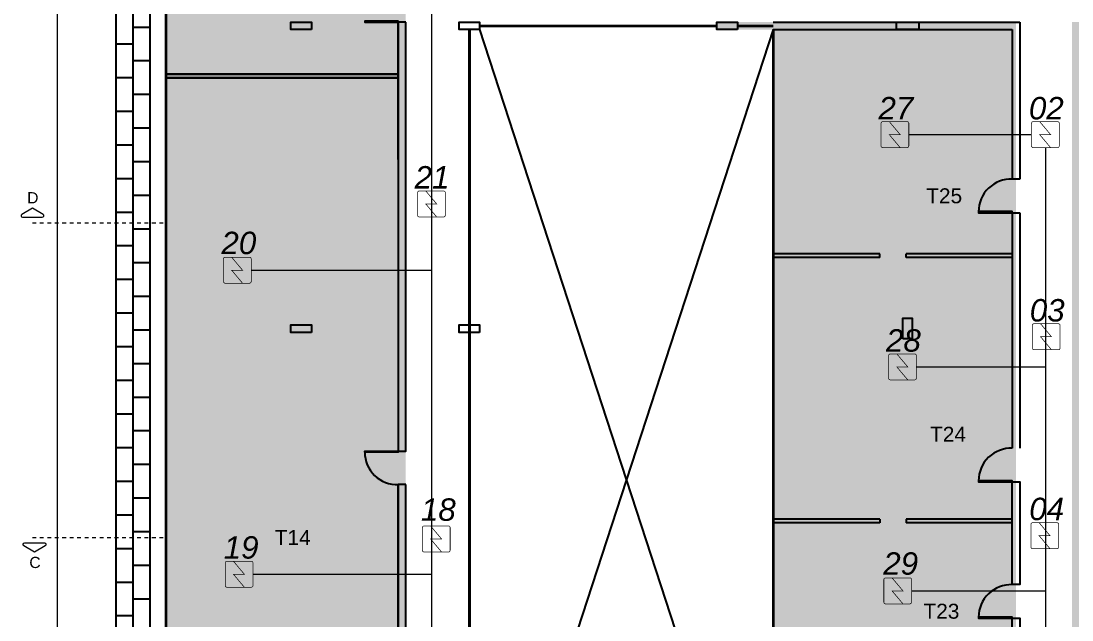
# Model space of a CAD drawing. Header units: metres. Extents: x -331 to 2982, y 362 to 2539.
# Drawn here: x 742.18 to 770.31, y 1271.73 to 1287.75 of the extents above; entities that cross this region are included whole.
import ezdxf
from ezdxf.enums import TextEntityAlignment as Align

# ---------------------------------------------------------------- set-up
doc = ezdxf.new("R2010")
doc.units = ezdxf.units.M
doc.linetypes.add('DASHDOT', pattern=[1, 0.5, -0.25, 0, -0.25])
doc.layers.add('_salas', color=251, linetype='Continuous', plot=False)
for name, color, linetype in [('ALV', 251, 'Continuous'), ('CX', 251, 'Continuous'), ('Det', 251, 'Continuous'), ('DET. FUMAÇA', 1, 'Continuous'), ('Div', 251, 'Continuous'), ('Est', 251, 'Continuous'), ('SALAS NOVAS', 7, 'Continuous'), ('vid', 251, 'Continuous')]:
    doc.layers.add(name, color=color, linetype=linetype)
doc.layers.add('LCorte', color=251, linetype='Continuous', lineweight=20)
doc.styles.add('ARIAL', font='arial.ttf')
doc.styles.add('DESTAQUE', font='arial.ttf', dxfattribs={"height": 0.4})
doc.styles.add('X3G_ENTITY_1416A290', font='arial.ttf', dxfattribs={"height": 0.6})
doc.styles.add('X3G_ENTITY_1416A29A', font='arial.ttf', dxfattribs={"height": 0.6})
doc.styles.add('X3G_ENTITY_1416A2A4', font='arial.ttf', dxfattribs={"height": 0.6})
doc.styles.add('X3G_ENTITY_1416A2AE', font='arial.ttf', dxfattribs={"height": 0.6})
doc.styles.add('X3G_ENTITY_1416A2F4', font='arial.ttf', dxfattribs={"height": 0.6})
doc.styles.add('X3G_ENTITY_1416A2FE', font='arial.ttf', dxfattribs={"height": 0.6})
doc.styles.add('X3G_ENTITY_1416A308', font='arial.ttf', dxfattribs={"height": 0.6})
doc.styles.add('X3G_ENTITY_1416A31C', font='arial.ttf', dxfattribs={"height": 0.6})
doc.styles.add('X3G_ENTITY_1416A326', font='arial.ttf', dxfattribs={"height": 0.6})
doc.styles.add('X3G_ENTITY_1416A330', font='arial.ttf', dxfattribs={"height": 0.6})

# ---------------------------------------------------------------- blocks, each defined once
blk = doc.blocks.new('Detector de fumaça')
at = {"layer": 'DET. FUMAÇA', "linetype": 'Continuous', "lineweight": 15, "const_width": 0.01870277497772515}
blk.add_lwpolyline([(774.59948291868, 539.8157648447526), (775.2490596285452, 539.8157648447526, -0.414213562373095), (775.2958165659895, 539.7690079073084), (775.2958165659895, 539.1669315525518, -0.414213562373095), (775.2490596285452, 539.1201746151075), (774.59948291868, 539.1201746151075, -0.414213562373095), (774.5527259812357, 539.1669315525518), (774.5527259812357, 539.7690079073084, -0.414213562373095)], format="xyb", close=True, dxfattribs=at)
blk.add_lwpolyline([(774.7729620717275, 539.8157648447526), (775.0644559117889, 539.46796972993), (774.7729620717275, 539.46796972993), (775.0644559117889, 539.1201746151075)], dxfattribs=at)

msp = doc.modelspace()

# ---------------------------------------------------------------- hatches: boundary and pattern name
at = {"layer": '_salas', "transparency": 33554559}
h = msp.add_hatch(color=256, dxfattribs=at)
h.dxf.hatch_style = 1
h.paths.add_polyline_path([(752.4790032716005, 1293.146084747842), (754.4540032716004, 1293.146084747842), (754.4540032716004, 1293.346084747842), (744.4290032716008, 1293.346084747842), (744.4290032716008, 1293.146084747842), (746.0590032716004, 1293.146084747842), (746.0590032716004, 1293.046084747843), (746.0590032716004, 1252.511084747842), (773.0090032716007, 1252.511084747842), (773.0090032716007, 1250.721084747842), (773.2090032716005, 1250.721084747842), (773.2090032716005, 1266.521084747842), (773.0090032716007, 1266.521084747842), (773.0090032716007, 1263.421084747843), (770.5090032716007, 1263.421084747843), (770.5090032716007, 1287.521084747842), (773.009003271749, 1287.521084747842), (773.009003271749, 1287.721084747842), (771.9090032716003, 1287.721084747842), (770.3090032716004, 1287.721084747842), (770.3090032716004, 1260.546084747843), (770.3090032716004, 1258.846084747842), (748.9540032716004, 1258.846084747842), (748.9540032716004, 1260.496084747842), (752.4790032716005, 1260.496084747842)])
h = msp.add_hatch(color=256, dxfattribs=at)
h.dxf.hatch_style = 1
h.paths.add_polyline_path([(762.3090032716004, 1263.421084747843), (757.8490032716004, 1263.421084747843), (757.8490032716004, 1260.546084747843), (760.6490032716006, 1260.546084747843), (760.6490032716006, 1261.496084747842), (762.1290032716006, 1261.496084747842), (762.1290032716006, 1260.546084747843), (768.8090032716004, 1260.546084747843), (768.8090032716004, 1287.721084747842), (762.3090032716004, 1287.721084747842)])
h = msp.add_hatch(color=256, dxfattribs=at)
h.dxf.hatch_style = 1
h.paths.add_polyline_path([(760.8040032716003, 1287.721084747842), (760.8040032716003, 1287.521084747842), (762.3090032716004, 1287.521084747842), (762.3090032716004, 1287.721084747842)])

# ---------------------------------------------------------------- linework, layer by layer
at = {"layer": 'ALV', "color": 251}
for p, q in [((752.2790032717348, 1284.046084747706), (752.2790032717348, 1287.721084747706)), ((752.4790032717351, 1283.046084747706), (752.4790032717351, 1287.721084747706)), ((768.909003271735, 1283.521084747706), (768.7090032717351, 1283.521084747706)), ((768.7090032717351, 1282.621084747706), (768.909003271735, 1282.621084747706)), ((768.7090032717351, 1282.318831614044), (768.7090032717351, 1276.321084747706)), ((752.2790032717348, 1269.646084747706), (752.2790032717348, 1275.346084747706)), ((752.4790032717351, 1275.346084747706), (752.2790032717348, 1275.346084747706)), ((752.4790032717351, 1275.346084747706), (752.2790032717348, 1275.346084747706)), ((752.2790032717348, 1275.346084747706), (752.2790032717348, 1269.646084747706)), ((752.4790032717351, 1269.446084747706), (752.4790032717351, 1275.346084747706)), ((752.4790032717351, 1269.446084747706), (752.4790032717351, 1275.346084747706))]:
    msp.add_line(p, q, dxfattribs=at)
for points in [[(752.4790032717351, 1287.721084747706), (752.2790032717348, 1287.721084747706), (752.2790032717348, 1284.046084747706), (752.2790032717348, 1276.246084747706), (752.4790032717351, 1276.246084747706), (752.4790032717351, 1283.046084747706)], [(768.7090032717351, 1275.421084747706), (768.909003271735, 1275.421084747706), (768.909003271735, 1272.671084747706), (768.7090032717351, 1272.671084747706)], [(768.7090032717351, 1271.771084747706), (768.909003271735, 1271.771084747706), (768.909003271735, 1271.071084747706), (768.7090032717351, 1271.071084747706)]]:
    msp.add_lwpolyline(points, close=True, dxfattribs=at)
for points in [[(762.309003271735, 1287.721084747706), (768.909003271735, 1287.721084747706)], [(768.909003271735, 1287.721084747706), (768.909003271735, 1283.521084747706)], [(762.309003271735, 1287.521084747706), (768.7090032717351, 1287.521084747706)], [(768.7090032717351, 1287.521084747706), (768.7090032717351, 1283.521084747706)], [(768.7090032717351, 1282.621084747706), (768.7090032717351, 1278.721084747706)], [(768.909003271735, 1282.621084747706), (768.909003271735, 1276.321084747706)], [(768.909003271735, 1275.421084747706), (768.909003271735, 1272.671084747706)]]:
    msp.add_lwpolyline(points, dxfattribs=at)
at = {"layer": 'CX', "ltscale": 8}
for points in [[(752.2790032717348, 1287.721084747706), (752.2790032717348, 1287.751084747706), (751.3790032717349, 1287.751084747706), (751.3790032717349, 1287.721084747706)], [(768.7090032717351, 1282.621084747706), (768.7090032717351, 1282.651084747706), (767.8090032717352, 1282.651084747706), (767.8090032717352, 1282.621084747706)], [(752.2790032717348, 1276.246084747706), (752.2790032717348, 1276.216084747706), (751.3790032717349, 1276.216084747706), (751.3790032717349, 1276.246084747706)], [(768.7090032717351, 1275.421084747706), (768.7090032717351, 1275.451084747706), (767.8090032717352, 1275.451084747706), (767.8090032717352, 1275.421084747706)], [(768.7090032717351, 1271.771084747706), (768.7090032717351, 1271.801084747706), (767.8090032717352, 1271.801084747706), (767.8090032717352, 1271.771084747706)]]:
    msp.add_lwpolyline(points, close=True, dxfattribs=at)
at = {"layer": 'CX', "color": 251, "ltscale": 8, "true_color": 0x606060}
for centre, start, end in [((768.6795032717353, 1282.651084747706), 88.05795613785095, 179.999999999985), ((752.249503271735, 1276.216084747706), 179.999999999985, 271.9420438621491), ((768.6795032717353, 1275.451084747706), 88.05795613785095, 179.999999999985), ((768.6795032717353, 1271.801084747706), 88.05795613785095, 179.999999999985)]:
    msp.add_arc(centre, 0.8705000000001633, start, end, dxfattribs=at)
at = {"layer": 'Det', "color": 251}
for p, q in [((744.7290032717351, 1251.621084747706), (744.7290032717351, 1293.146084747706)), ((745.1790032717354, 1251.621084747706), (745.1790032717354, 1293.146084747706)), ((745.6290032717352, 1293.146084747706), (745.6290032717352, 1252.071084747706)), ((744.7290032717351, 1287.591084747706), (744.7290032717351, 1287.591084747706)), ((745.1790032717354, 1287.591084747706), (745.6290032717352, 1287.591084747706)), ((754.454003271735, 1287.521084747706), (762.309003271735, 1263.421084747706)), ((762.309003271735, 1287.521084747706), (754.454003271735, 1263.421084747706)), ((744.7290032717351, 1287.141084747706), (745.1790032717354, 1287.141084747706)), ((744.7290032717351, 1286.691084747706), (744.7290032717351, 1286.691084747706)), ((745.1790032717354, 1286.691084747706), (745.6290032717352, 1286.691084747706)), ((744.7290032717351, 1286.241084747706), (745.1790032717354, 1286.241084747706)), ((744.7290032717351, 1285.791084747706), (744.7290032717351, 1285.791084747706)), ((745.1790032717354, 1285.791084747706), (745.6290032717352, 1285.791084747706)), ((744.7290032717351, 1285.341084747706), (745.1790032717354, 1285.341084747706)), ((744.7290032717351, 1284.891084747706), (744.7290032717351, 1284.891084747706)), ((745.1790032717354, 1284.891084747706), (745.6290032717352, 1284.891084747706)), ((744.7290032717351, 1284.441084747706), (745.1790032717354, 1284.441084747706)), ((744.7290032717351, 1283.991084747706), (744.7290032717351, 1283.991084747706)), ((745.1790032717354, 1283.991084747706), (745.6290032717352, 1283.991084747706)), ((744.7290032717351, 1283.541084747706), (745.1790032717354, 1283.541084747706)), ((744.7290032717351, 1283.091084747706), (744.7290032717351, 1283.091084747706)), ((745.1790032717354, 1283.091084747706), (745.6290032717352, 1283.091084747706)), ((744.7290032717351, 1282.641084747706), (745.1790032717354, 1282.641084747706)), ((744.7290032717351, 1282.191084747706), (744.7290032717351, 1282.191084747706)), ((745.1790032717354, 1282.191084747706), (745.6290032717352, 1282.191084747706)), ((744.7290032717351, 1281.741084747706), (745.1790032717354, 1281.741084747706)), ((744.7290032717351, 1281.291084747706), (744.7290032717351, 1281.291084747706)), ((745.1790032717354, 1281.291084747706), (745.6290032717352, 1281.291084747706)), ((744.7290032717351, 1280.841084747706), (745.1790032717354, 1280.841084747706)), ((744.7290032717351, 1280.391084747706), (744.7290032717351, 1280.391084747706)), ((745.1790032717354, 1280.391084747706), (745.6290032717352, 1280.391084747706)), ((744.7290032717351, 1279.941084747706), (745.1790032717354, 1279.941084747706)), ((744.7290032717351, 1279.491084747706), (744.7290032717351, 1279.491084747706)), ((745.1790032717354, 1279.491084747706), (745.6290032717352, 1279.491084747706)), ((744.7290032717351, 1279.041084747706), (745.1790032717354, 1279.041084747706)), ((744.7290032717351, 1278.591084747706), (744.7290032717351, 1278.591084747706)), ((745.1790032717354, 1278.591084747706), (745.6290032717352, 1278.591084747706)), ((744.7290032717351, 1278.141084747706), (745.1790032717354, 1278.141084747706)), ((744.7290032717351, 1277.691084747706), (744.7290032717351, 1277.691084747706)), ((745.1790032717354, 1277.691084747706), (745.6290032717352, 1277.691084747706)), ((744.7290032717351, 1277.241084747706), (745.1790032717354, 1277.241084747706)), ((744.7290032717351, 1276.791084747706), (744.7290032717351, 1276.791084747706)), ((745.1790032717354, 1276.791084747706), (745.6290032717352, 1276.791084747706)), ((744.7290032717351, 1276.341084747706), (745.1790032717354, 1276.341084747706)), ((744.7290032717351, 1275.891084747706), (744.7290032717351, 1275.891084747706)), ((745.1790032717354, 1275.891084747706), (745.6290032717352, 1275.891084747706)), ((744.7290032717351, 1275.441084747706), (745.1790032717354, 1275.441084747706)), ((744.7290032717351, 1274.991084747706), (744.7290032717351, 1274.991084747706)), ((745.1790032717354, 1274.991084747706), (745.6290032717352, 1274.991084747706)), ((744.7290032717351, 1274.541084747706), (745.1790032717354, 1274.541084747706)), ((744.7290032717351, 1274.091084747706), (744.7290032717351, 1274.091084747706)), ((745.1790032717354, 1274.091084747706), (745.6290032717352, 1274.091084747706)), ((744.7290032717351, 1273.641084747706), (745.1790032717354, 1273.641084747706)), ((744.7290032717351, 1273.191084747706), (744.7290032717351, 1273.191084747706)), ((745.1790032717354, 1273.191084747706), (745.6290032717352, 1273.191084747706)), ((744.7290032717351, 1272.741084747706), (745.1790032717354, 1272.741084747706)), ((744.7290032717351, 1272.291084747706), (744.7290032717351, 1272.291084747706)), ((745.1790032717354, 1272.291084747706), (745.6290032717352, 1272.291084747706)), ((744.7290032717351, 1271.841084747706), (745.1790032717354, 1271.841084747706))]:
    msp.add_line(p, q, dxfattribs=at)
at = {"layer": 'Div', "color": 230, "linetype": 'Continuous', "lineweight": 0}
msp.add_line((743.1554235526996, 1251.193972632454), (743.1520185169766, 1314.46512272802), dxfattribs=at)
at = {"layer": 'Div', "color": 150, "linetype": 'Continuous', "lineweight": 0}
for p, q in [((753.1650271947628, 1288.255639578306), (753.1650271947628, 1259.602856129572)), ((765.9414930256817, 1284.711482791021), (769.223366388359, 1284.711482791021)), ((769.594911680736, 1284.363687676198), (769.5949116807358, 1259.602856129571)), ((748.3416541722952, 1281.083229553027), (753.1650271947628, 1281.083229553027)), ((766.1429624232267, 1278.497310570242), (769.594911680736, 1278.497310570242)), ((748.3891629420657, 1272.949183176606), (753.1650271947628, 1272.949183176606)), ((766.0155969137347, 1272.503557537473), (769.594911680736, 1272.503557537473))]:
    msp.add_line(p, q, dxfattribs=at)
at = {"layer": 'Div', "lineweight": 0, "ltscale": 0.8}
for p, q in [((765.1690032717352, 1281.521084747706), (762.329003271735, 1281.521084747706)), ((765.1690032717352, 1281.421084747706), (765.1690032717352, 1281.521084747706)), ((768.7090032717351, 1281.521084747706), (765.869003271735, 1281.521084747706)), ((765.869003271735, 1281.421084747706), (765.869003271735, 1281.521084747706)), ((765.1690032717352, 1281.421084747706), (762.329003271735, 1281.421084747706)), ((768.7090032717351, 1281.421084747706), (765.869003271735, 1281.421084747706)), ((765.1690032717352, 1274.421084747706), (762.329003271735, 1274.421084747706)), ((765.1690032717352, 1274.421084747706), (765.1690032717352, 1274.321084747706)), ((768.7090032717351, 1274.421084747706), (765.869003271735, 1274.421084747706)), ((765.869003271735, 1274.421084747706), (765.869003271735, 1274.321084747706)), ((765.1690032717352, 1274.321084747706), (762.329003271735, 1274.321084747706)), ((768.7090032717351, 1274.321084747706), (765.869003271735, 1274.321084747706))]:
    msp.add_line(p, q, dxfattribs=at)
at = {"layer": 'Div', "color": 251, "ltscale": 0.8}
for p, q in [((765.1690032717352, 1281.521084747706), (762.329003271735, 1281.521084747706)), ((765.1690032717352, 1281.421084747706), (765.1690032717352, 1281.521084747706)), ((768.7090032717351, 1281.521084747706), (765.869003271735, 1281.521084747706)), ((765.869003271735, 1281.421084747706), (765.869003271735, 1281.521084747706)), ((765.1690032717352, 1281.421084747706), (762.329003271735, 1281.421084747706)), ((768.7090032717351, 1281.421084747706), (765.869003271735, 1281.421084747706)), ((765.1690032717352, 1274.421084747706), (762.329003271735, 1274.421084747706)), ((765.1690032717352, 1274.421084747706), (765.1690032717352, 1274.321084747706)), ((768.7090032717351, 1274.421084747706), (765.869003271735, 1274.421084747706)), ((765.869003271735, 1274.421084747706), (765.869003271735, 1274.321084747706)), ((765.1690032717352, 1274.321084747706), (762.329003271735, 1274.321084747706)), ((768.7090032717351, 1274.321084747706), (765.869003271735, 1274.321084747706))]:
    msp.add_line(p, q, dxfattribs=at)
at = {"layer": 'Div', "lineweight": 0, "ltscale": 0.8}
for points in [[(746.079003271735, 1286.332855600235), (752.2790032717348, 1286.332855600235), (752.2790032717348, 1286.332855600235), (746.079003271735, 1286.332855600235)], [(746.079003271735, 1286.232855600235), (752.2790032717348, 1286.232855600235), (752.2790032717348, 1286.232855600235), (746.079003271735, 1286.232855600235)]]:
    msp.add_lwpolyline(points, close=True, dxfattribs=at)
at = {"layer": 'Div', "color": 251, "ltscale": 0.8}
for points in [[(746.079003271735, 1286.332855600235), (752.2790032717348, 1286.332855600235), (752.2790032717348, 1286.332855600235), (746.079003271735, 1286.332855600235)], [(746.079003271735, 1286.232855600235), (752.2790032717348, 1286.232855600235), (752.2790032717348, 1286.232855600235), (746.079003271735, 1286.232855600235)]]:
    msp.add_lwpolyline(points, close=True, dxfattribs=at)
at = {"layer": 'Est', "color": 251}
for points in [[(749.954003271735, 1287.521084747706), (749.4040032717348, 1287.521084747706), (749.4040032717348, 1287.721084747706), (749.954003271735, 1287.721084747706)], [(754.454003271735, 1287.521084747706), (753.9040032717348, 1287.521084747706), (753.9040032717348, 1287.721084747706), (754.454003271735, 1287.721084747706)], [(761.3540032717351, 1287.521084747706), (760.8040032717354, 1287.521084747706), (760.8040032717354, 1287.721084747706), (761.3540032717351, 1287.721084747706)], [(765.6090032717352, 1287.521084747706), (765.6090032717352, 1287.721084747706), (766.2090032717351, 1287.721084747706), (766.2090032717351, 1287.521084747706)], [(765.784003271735, 1279.246084747706), (765.784003271735, 1279.796084747706), (766.034003271735, 1279.796084747706), (766.034003271735, 1279.246084747706)], [(749.954003271735, 1279.421084747706), (749.4040032717348, 1279.421084747706), (749.4040032717348, 1279.621084747706), (749.954003271735, 1279.621084747706)], [(754.454003271735, 1279.421084747706), (753.9040032717348, 1279.421084747706), (753.9040032717348, 1279.621084747706), (754.454003271735, 1279.621084747706)]]:
    msp.add_lwpolyline(points, close=True, dxfattribs=at)
at = {"layer": 'LCorte', "color": 251, "linetype": 'DASHDOT', "ltscale": 0.005}
for p, q in [((742.4863981980579, 1282.351198305914), (746.059003271735, 1282.351198305914)), ((742.4863981980579, 1273.932992340307), (746.059003271735, 1273.932992340307))]:
    msp.add_line(p, q, dxfattribs=at)
at = {"layer": 'LCorte', "color": 251}
for points in [[(742.4863981980579, 1282.747689530033), (742.201495525404, 1282.576747926441, 0.7606672851537164), (742.2227263230579, 1282.500098010414), (742.7500700730579, 1282.500098010414, 0.7606672851537164), (742.7713008707115, 1282.576747926441), (742.4863981980579, 1282.747689530033)], [(742.5444804344665, 1273.538722021887), (742.2595777618126, 1273.709663625479, -0.7606672851537164), (742.2808085594665, 1273.786313541506), (742.8081523094665, 1273.786313541506, -0.7606672851537164), (742.8293831071201, 1273.709663625479), (742.5444804344665, 1273.538722021887)]]:
    msp.add_lwpolyline(points, format="xyb", dxfattribs=at)
at = {"layer": 'vid', "color": 251}
for p, q in [((746.059003271735, 1252.511084747706), (746.059003271735, 1293.146084747706)), ((746.079003271735, 1252.531084747706), (746.079003271735, 1293.146084747706)), ((754.454003271735, 1287.631084747706), (760.8040032717354, 1287.631084747706)), ((761.3540032717351, 1287.631084747706), (762.309003271735, 1287.631084747706)), ((754.1690032717352, 1287.521084747706), (754.1690032717352, 1263.421084747706)), ((754.1890032717351, 1287.521084747706), (754.1890032717351, 1263.421084747706)), ((754.454003271735, 1287.611084747706), (760.8040032717354, 1287.611084747706)), ((761.3540032717351, 1287.611084747706), (762.309003271735, 1287.611084747706))]:
    msp.add_line(p, q, dxfattribs=at)
for points in [[(762.309003271735, 1263.421084747706), (762.309003271735, 1287.521084747706)], [(762.329003271735, 1263.421084747706), (762.329003271735, 1287.521084747706)]]:
    msp.add_lwpolyline(points, dxfattribs=at)

# ---------------------------------------------------------------- block references
at = {"layer": 'DET. FUMAÇA', "linetype": 'Continuous', "lineweight": 0}
for p in [(-9.354323540307973, 745.243513061091), (-5.329359592876699, 745.243513061091), (-21.75924407884986, 743.3883050446638), (-26.95416239369433, 741.6152598230973), (-5.305634790039676, 739.8353640245249), (-9.152854142762862, 739.0293408403121), (-21.6292901401207, 734.4245503820192), (-5.344609138839132, 734.5114535634892), (-26.90665362392383, 733.4812134466764), (-9.2802196522548, 733.0355878075433)]:
    msp.add_blockref('Detector de fumaça', p, dxfattribs=at)

# ---------------------------------------------------------------- texts
at = {"layer": 'Div', "color": 5, "linetype": 'Continuous', "lineweight": 0, "true_color": 0x0000ff, "char_height": 0.6, "attachment_point": 1}
for s, insert, style in [('{\\fArial|b0|i1|c0|p34;27}', (765.1294754785561, 1285.71920395392), 'X3G_ENTITY_1416A31C'), ('{\\fArial|b0|i1|c0|p34;02}', (769.1544394259874, 1285.71920395392), 'X3G_ENTITY_1416A2F4'), ('{\\fArial|b0|i1|c0|p34;21}', (752.7164298276406, 1283.868977321736), 'X3G_ENTITY_1416A2AE'), ('{\\fArial|b0|i1|c0|p34;20}', (747.5440208636223, 1282.113507354698), 'X3G_ENTITY_1416A2A4'), ('{\\fArial|b0|i1|c0|p34;03}', (769.1781642288245, 1280.311054917353), 'X3G_ENTITY_1416A2FE'), ('{\\fArial|b0|i1|c0|p34;28}', (765.3309448761013, 1279.505031733141), 'X3G_ENTITY_1416A326'), ('{\\fArial|b0|i1|c0|p34;18}', (752.8830907901595, 1274.978326535675), 'X3G_ENTITY_1416A29A'), ('{\\fArial|b0|i1|c0|p34;04}', (769.1640706659282, 1274.995630043931), 'X3G_ENTITY_1416A308'), ('{\\fArial|b0|i1|c0|p34;19}', (747.6057724629696, 1273.965744485935), 'X3G_ENTITY_1416A290'), ('{\\fArial|b0|i1|c0|p34;29}', (765.2570761016788, 1273.535755418552), 'X3G_ENTITY_1416A330')]:
    msp.add_mtext_dynamic_manual_height_columns(s, width=13.3188035564217, gutter_width=2.5, heights=[0], dxfattribs=dict(at, insert=insert, style=style))
at = {"layer": 'LCorte', "color": 251, "style": 'ARIAL'}
for tag, p in [('D', (742.4972719746729, 1283.022151923533)), ('C', (742.5553542110815, 1273.264259628387))]:
    msp.add_attdef(tag, text='A', height=0.3, dxfattribs=at).set_placement(p, align=Align.MIDDLE_CENTER)
at = {"layer": 'SALAS NOVAS', "color": 251, "style": 'DESTAQUE'}
for s, p in [('T25', (766.40570470612, 1282.874546441632)), ('T24', (766.5087419985458, 1276.493943703573)), ('T14', (748.9705924063901, 1273.731206567508)), ('T23', (766.3324854355242, 1271.75970447097))]:
    msp.add_text(s, height=0.4, dxfattribs=at).set_placement(p)

doc.saveas('drawing.dxf')
